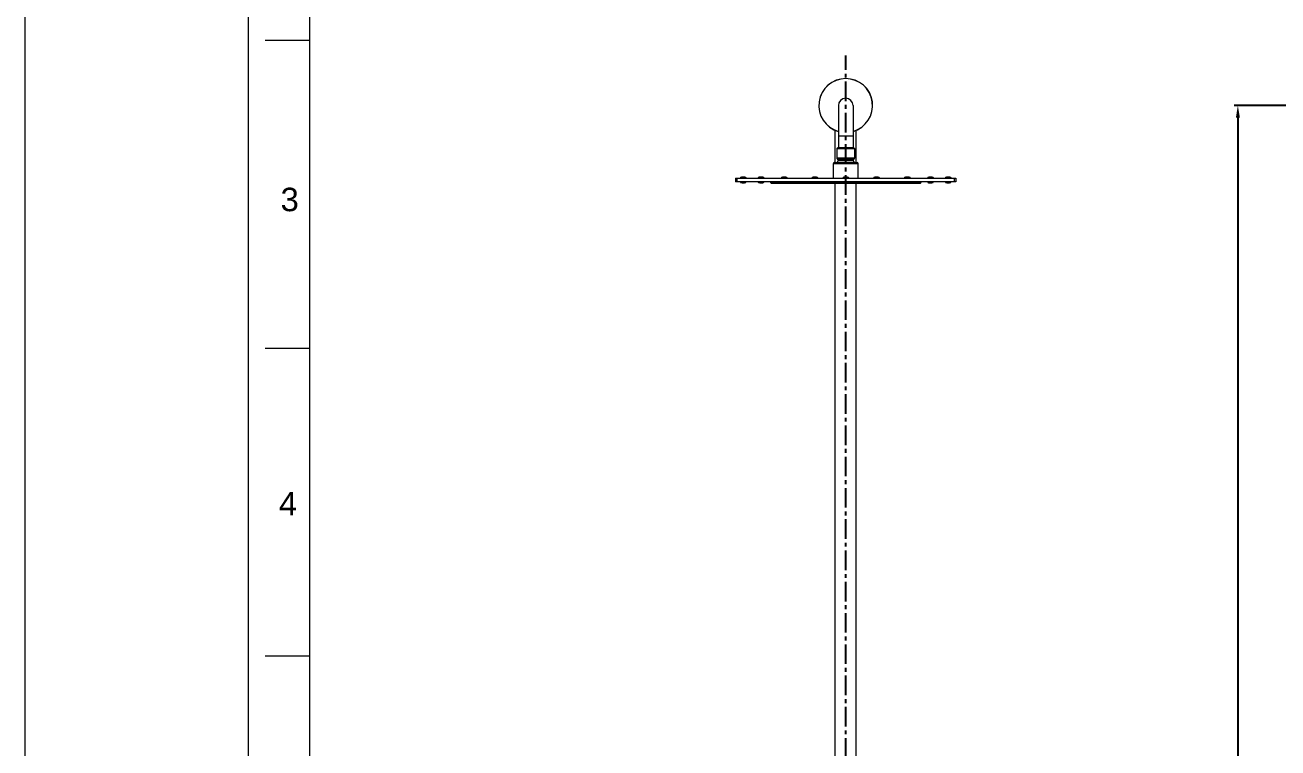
# Model space of a CAD drawing. Header units: millimetres. Extents: x 3895 to 4697, y -1269 to -217.
# Drawn here: x 3895.2 to 4302.3, y -747.6 to -512.7 of the extents above; entities that cross this region are included whole.
import ezdxf

# ---------------------------------------------------------------- set-up
doc = ezdxf.new("R2010")
doc.units = ezdxf.units.MM
doc.header["$LTSCALE"] = 0.1
doc.linetypes.add('CENTERX2', pattern=[101.6, 63.5, -12.7, 12.7, -12.7])
doc.layers.get('0').update_dxf_attribs({"lineweight": 15})
doc.layers.add('CENTER', color=1, linetype='CENTERX2')
doc.layers.add('DIM', color=3, linetype='Continuous', lineweight=13)
doc.styles.get("Standard").update_dxf_attribs({"font": 'arial.ttf'})
doc.dimstyles.new('ISO-25', dxfattribs={"dimtxt": 2.5, "dimasz": 2.5, "dimexe": 1.25, "dimexo": 0.625, "dimtad": 1, "dimlfac": 5, "dimtxsty": 'Standard', "dimcen": 2.5, "dimadec": 0, "dimazin": 0, "dimtfac": 1, "dimtmove": 0, "dimatfit": 3, "dimfxl": 1, "dimarcsym": 0})

# ---------------------------------------------------------------- blocks, each defined once
blk = doc.blocks.new('*D119')
at = {"layer": 'Defpoints', "color": 0, "transparency": 16777216}
for p in [(4354.07, -538.85), (4289.29, -1058.59), (4354.07, -1058.59)]:
    blk.add_point(p, dxfattribs=at)
at = {"layer": 'DIM', "color": 0, "lineweight": -2, "transparency": 16777216}
for p, q in [((4353.45, -538.85), (4288.04, -538.85)), ((4289.29, -542.85), (4289.29, -1054.59)), ((4353.45, -1058.59), (4288.04, -1058.59))]:
    blk.add_line(p, q, dxfattribs=at)
at = {"layer": 'DIM', "color": 0, "transparency": 16777216}
for points in [[(4288.63, -542.85), (4289.96, -542.85), (4289.29, -538.85)], [(4288.63, -1054.59), (4289.96, -1054.59), (4289.29, -1058.59)]]:
    blk.add_solid(points, dxfattribs=at)
at = {"layer": 'DIM', "color": 0, "transparency": 16777216, "insert": (4286.62, -798.72), "char_height": 4, "attachment_point": 5, "rotation": 90}
blk.add_mtext('2238', dxfattribs=at)

msp = doc.modelspace()

# ---------------------------------------------------------------- linework, layer by layer
at = {"color": 7, "linetype": 'Continuous'}
for p, q in [((3967.7754, -297.7567), (3967.7754, -1137.7564)), ((3987.7754, -517.7567), (3973.2394, -517.7567)), ((4159.4962, -538.8539), (4159.4962, -552.5935)), ((4164.2499, -538.8539), (4164.2499, -552.5935)), ((4158.4955, -557.403), (4158.4955, -546.9248)), ((4164.2499, -548.8617), (4159.4962, -548.8617)), ((4165.2507, -557.403), (4165.2507, -546.9248)), ((4159.0209, -552.8437), (4159.0209, -555.9193)), ((4159.0209, -552.8437), (4164.7253, -552.8437)), ((4164.4751, -552.5935), (4159.2711, -552.5935)), ((4164.7253, -552.8437), (4164.7253, -555.9193)), ((4157.87, -562.4069), (4157.87, -557.6532)), ((4157.87, -557.6532), (4165.8762, -557.6532)), ((4158.1202, -557.403), (4165.626, -557.403)), ((4164.7253, -555.9193), (4159.0209, -555.9193)), ((4159.4216, -556.4838), (4159.092, -556.094)), ((4159.092, -556.094), (4164.6541, -556.094)), ((4159.4216, -556.4838), (4164.3246, -556.4838)), ((4164.3199, -556.8011), (4159.4263, -556.8011)), ((4164.6541, -556.094), (4164.3246, -556.4838)), ((4165.8762, -562.4069), (4165.8762, -557.6532)), ((4126.0952, -562.4069), (4126.0952, -563.6578)), ((4126.0952, -562.4069), (4197.6509, -562.4069)), ((4197.6509, -563.6578), (4126.0952, -563.6578)), ((4126.5956, -563.6578), (4126.5956, -562.4069)), ((4127.7215, -562.26), (4127.7215, -562.4056)), ((4127.7215, -562.26), (4129.4729, -562.26)), ((4127.7215, -563.6578), (4127.7215, -563.8021)), ((4129.4729, -563.8021), (4127.7215, -563.8021)), ((4127.7741, -562.1884), (4128.034, -562.1424)), ((4127.7741, -562.1884), (4129.4203, -562.1884)), ((4129.4203, -563.8737), (4127.7741, -563.8737)), ((4128.034, -562.1424), (4128.0351, -562.1435)), ((4128.4971, -562.1048), (4128.4971, -562.1431)), ((4128.6973, -562.1431), (4128.6973, -562.1048)), ((4129.1545, -562.1428), (4129.1556, -562.1417)), ((4129.1555, -562.1417), (4129.4203, -562.1884)), ((4129.4729, -562.26), (4129.4729, -562.4056)), ((4129.4729, -563.6578), (4129.4729, -563.8021)), ((4133.476, -562.26), (4133.476, -562.4056)), ((4133.476, -562.26), (4135.2274, -562.26)), ((4133.476, -563.6578), (4133.476, -563.8021)), ((4135.2274, -563.8021), (4133.476, -563.8021)), ((4133.5285, -562.1884), (4133.7885, -562.1424)), ((4133.5285, -562.1884), (4135.1748, -562.1884)), ((4135.1748, -563.8737), (4133.5285, -563.8737)), ((4133.7885, -562.1424), (4133.7896, -562.1435)), ((4134.2516, -562.1048), (4134.2516, -562.1431)), ((4134.8521, -564.0331), (4134.3517, -564.0331)), ((4134.4517, -562.1431), (4134.4517, -562.1048)), ((4134.909, -562.1428), (4134.9101, -562.1417)), ((4134.91, -562.1417), (4135.1748, -562.1884)), ((4135.2274, -562.26), (4135.2274, -562.4056)), ((4135.2274, -563.6578), (4135.2274, -563.8021)), ((4137.4791, -563.6578), (4137.4791, -563.908)), ((4141.2301, -563.908), (4137.4791, -563.908)), ((4137.6042, -564.0331), (4186.142, -564.0331)), ((4137.8544, -564.0331), (4137.8544, -563.6578)), ((4140.9818, -562.26), (4140.9818, -562.4056)), ((4140.9818, -562.26), (4142.7332, -562.26)), ((4140.9818, -563.6578), (4140.9818, -563.8021)), ((4142.7332, -563.8021), (4140.9818, -563.8021)), ((4141.0344, -562.1884), (4141.2943, -562.1424)), ((4141.0344, -562.1884), (4142.6807, -562.1884)), ((4142.6807, -563.8737), (4141.0344, -563.8737)), ((4141.2943, -562.1424), (4141.2955, -562.1435)), ((4141.7574, -562.1048), (4141.7574, -562.1431)), ((4141.9576, -562.1431), (4141.9576, -562.1048)), ((4142.4148, -562.1428), (4142.416, -562.1417)), ((4142.4158, -562.1417), (4142.6807, -562.1884)), ((4151.2379, -563.908), (4142.4849, -563.908)), ((4142.7332, -562.26), (4142.7332, -562.4056)), ((4142.7332, -563.6578), (4142.7332, -563.8021)), ((4146.8614, -563.6578), (4146.8614, -564.0331)), ((4147.2367, -563.6578), (4147.2367, -563.908)), ((4150.4892, -563.6578), (4150.4892, -563.908)), ((4150.8645, -564.0331), (4150.8645, -563.6578)), ((4150.9896, -562.26), (4150.9896, -562.4056)), ((4150.9896, -562.26), (4152.741, -562.26)), ((4150.9896, -563.6578), (4150.9896, -563.8021)), ((4152.741, -563.8021), (4150.9896, -563.8021)), ((4151.0422, -562.1884), (4151.3021, -562.1424)), ((4151.0422, -562.1884), (4152.6884, -562.1884)), ((4152.6884, -563.8737), (4151.0422, -563.8737)), ((4151.3021, -562.1424), (4151.3032, -562.1435)), ((4151.7652, -562.1048), (4151.7652, -562.1431)), ((4151.9654, -562.1431), (4151.9654, -562.1048)), ((4152.4226, -562.1428), (4152.4238, -562.1417)), ((4152.4236, -562.1417), (4152.6884, -562.1884)), ((4161.2457, -563.908), (4152.4927, -563.908)), ((4152.741, -562.26), (4152.741, -562.4056)), ((4152.741, -563.6578), (4152.741, -563.8021)), ((4158.4955, -812.482), (4158.4955, -564.0331)), ((4159.8715, -563.6578), (4159.8715, -564.0331)), ((4160.2468, -563.6578), (4160.2468, -563.908)), ((4160.9974, -562.26), (4160.9974, -562.4056)), ((4160.9974, -562.26), (4162.7488, -562.26)), ((4160.9974, -563.6578), (4160.9974, -563.8021)), ((4162.7488, -563.8021), (4160.9974, -563.8021)), ((4161.0499, -562.1884), (4161.3099, -562.1424)), ((4161.0499, -562.1884), (4162.6962, -562.1884)), ((4162.6962, -563.8737), (4161.0499, -563.8737)), ((4161.3099, -562.1424), (4161.311, -562.1435)), ((4161.773, -562.1048), (4161.773, -562.1431)), ((4161.9732, -562.1431), (4161.9732, -562.1048)), ((4162.4304, -562.1428), (4162.4315, -562.1417)), ((4162.4314, -562.1417), (4162.6962, -562.1884)), ((4171.2534, -563.908), (4162.5005, -563.908)), ((4162.7488, -562.26), (4162.7488, -562.4056)), ((4162.7488, -563.6578), (4162.7488, -563.8021)), ((4163.4994, -563.6578), (4163.4994, -563.908)), ((4163.8746, -564.0331), (4163.8746, -563.6578)), ((4165.2507, -812.482), (4165.2507, -564.0331)), ((4171.0052, -562.26), (4171.0052, -562.4056)), ((4171.0052, -562.26), (4172.7566, -562.26)), ((4171.0052, -563.6578), (4171.0052, -563.8021)), ((4172.7566, -563.8021), (4171.0052, -563.8021)), ((4171.0577, -562.1884), (4171.3177, -562.1424)), ((4171.0577, -562.1884), (4172.704, -562.1884)), ((4172.704, -563.8737), (4171.0577, -563.8737)), ((4171.3177, -562.1424), (4171.3188, -562.1435)), ((4171.7808, -562.1048), (4171.7808, -562.1431)), ((4171.981, -562.1431), (4171.981, -562.1048)), ((4172.4382, -562.1428), (4172.4393, -562.1417)), ((4172.4392, -562.1417), (4172.704, -562.1884)), ((4181.2612, -563.908), (4172.5083, -563.908)), ((4172.7566, -562.26), (4172.7566, -562.4056)), ((4172.7566, -563.6578), (4172.7566, -563.8021)), ((4172.8817, -563.6578), (4172.8817, -564.0331)), ((4173.257, -563.6578), (4173.257, -563.908)), ((4176.5095, -563.6578), (4176.5095, -563.908)), ((4176.8848, -564.0331), (4176.8848, -563.6578)), ((4181.013, -562.26), (4181.013, -562.4056)), ((4181.013, -562.26), (4182.7643, -562.26)), ((4181.013, -563.6578), (4181.013, -563.8021)), ((4182.7643, -563.8021), (4181.013, -563.8021)), ((4181.0655, -562.1884), (4181.3255, -562.1424)), ((4181.0655, -562.1884), (4182.7118, -562.1884)), ((4182.7118, -563.8737), (4181.0655, -563.8737)), ((4181.3255, -562.1424), (4181.3266, -562.1435)), ((4181.7886, -562.1048), (4181.7886, -562.1431)), ((4181.9887, -562.1431), (4181.9887, -562.1048)), ((4182.446, -562.1428), (4182.4471, -562.1417)), ((4182.447, -562.1417), (4182.7118, -562.1884)), ((4186.2671, -563.908), (4182.5161, -563.908)), ((4182.7643, -562.26), (4182.7643, -562.4056)), ((4182.7643, -563.6578), (4182.7643, -563.8021)), ((4185.8918, -563.6578), (4185.8918, -564.0331)), ((4186.2671, -563.6578), (4186.2671, -563.908)), ((4188.5188, -562.26), (4188.5188, -562.4056)), ((4188.5188, -562.26), (4190.2702, -562.26)), ((4188.5188, -563.6578), (4188.5188, -563.8021)), ((4190.2702, -563.8021), (4188.5188, -563.8021)), ((4188.5714, -562.1884), (4188.8313, -562.1424)), ((4188.5714, -562.1884), (4190.2176, -562.1884)), ((4190.2176, -563.8737), (4188.5714, -563.8737)), ((4188.8313, -562.1424), (4188.8325, -562.1435)), ((4189.3945, -564.0331), (4188.8941, -564.0331)), ((4189.2944, -562.1048), (4189.2944, -562.1431)), ((4189.4946, -562.1431), (4189.4946, -562.1048)), ((4189.9518, -562.1428), (4189.953, -562.1417)), ((4189.9528, -562.1417), (4190.2176, -562.1884)), ((4190.2702, -562.26), (4190.2702, -562.4056)), ((4190.2702, -563.6578), (4190.2702, -563.8021)), ((4194.2733, -562.26), (4194.2733, -562.4056)), ((4194.2733, -562.26), (4196.0247, -562.26)), ((4194.2733, -563.6578), (4194.2733, -563.8021)), ((4196.0247, -563.8021), (4194.2733, -563.8021)), ((4194.3258, -562.1884), (4194.5858, -562.1424)), ((4194.3258, -562.1884), (4195.9721, -562.1884)), ((4195.9721, -563.8737), (4194.3258, -563.8737)), ((4194.5858, -562.1424), (4194.5869, -562.1435)), ((4195.0489, -562.1048), (4195.0489, -562.1431)), ((4195.2491, -562.1431), (4195.2491, -562.1048)), ((4195.7063, -562.1428), (4195.7074, -562.1417)), ((4195.7073, -562.1417), (4195.9721, -562.1884)), ((4196.0247, -562.26), (4196.0247, -562.4056)), ((4196.0247, -563.6578), (4196.0247, -563.8021)), ((4197.1505, -562.4069), (4197.1505, -563.6578)), ((4197.6509, -562.4069), (4197.6509, -563.6578)), ((3987.7754, -617.7567), (3973.2394, -617.7567)), ((3987.7754, -717.7567), (3973.2394, -717.7567))]:
    msp.add_line(p, q, dxfattribs=at)
at = {"linetype": 'Continuous'}
msp.add_line((3987.7754, -1117.7564), (3987.7754, -317.7567), dxfattribs=at)
at = {"color": 7, "linetype": 'Continuous'}
for centre, radius, start, end in [((4161.8731, -538.8539), 8.7568, 285.75079, 254.24921), ((4161.8731, -538.8539), 8.7249, 285.809366, 254.190634), ((4161.8731, -538.8539), 2.3768, 0, 180), ((4159.2711, -552.8437), 0.2502, 90, 180), ((4164.4751, -552.8437), 0.2502, 0, 90), ((4158.1202, -557.6532), 0.2502, 90, 180), ((4159.2711, -555.9193), 0.2502, 180, 224.311952), ((4161.8731, -558.749), 3.1274, 141.476087, 154.500994), ((4159.2306, -556.6453), 0.2502, 321.477137, 40.220728), ((4164.5156, -556.6453), 0.2502, 139.779272, 218.522863), ((4161.8731, -558.749), 3.1274, 25.499006, 38.523913), ((4164.4751, -555.9193), 0.2502, 315.688048, 0), ((4165.626, -557.6532), 0.2502, 0, 90), ((4127.7966, -562.26), 0.0751, 107.45854, 180), ((4127.7966, -563.8021), 0.0751, 180, 252.54146), ((4128.5972, -559.98), 3.9798, 258.063325, 281.936675), ((4128.5972, -566.0821), 3.9785, 91.441398, 98.121442), ((4128.5972, -566.6424), 4.5003, 88.725757, 91.274243), ((4128.5972, -566.0821), 3.9785, 81.947176, 88.558602), ((4129.3978, -562.26), 0.0751, 0, 72.54146), ((4129.3978, -563.8021), 0.0751, 287.45854, 0), ((4133.551, -562.26), 0.0751, 107.45854, 180), ((4133.551, -563.8021), 0.0751, 180, 252.54146), ((4134.3517, -559.98), 3.9798, 258.063325, 281.936675), ((4134.3517, -566.0821), 3.9785, 91.441398, 98.121442), ((4134.3517, -563.908), 0.1251, 202.645769, 270), ((4134.3517, -566.6424), 4.5003, 88.725757, 91.274243), ((4134.3517, -566.0821), 3.9785, 81.947176, 88.558602), ((4134.8521, -563.908), 0.1251, 270, 360), ((4135.1523, -562.26), 0.0751, 0, 72.54146), ((4135.1523, -563.8021), 0.0751, 287.45854, 0), ((4137.6042, -563.908), 0.1251, 180, 270), ((4141.0569, -562.26), 0.0751, 107.45854, 180), ((4141.0569, -563.8021), 0.0751, 180, 252.54146), ((4141.8575, -559.98), 3.9798, 258.063325, 281.936675), ((4141.8575, -566.0821), 3.9785, 91.441398, 98.121442), ((4141.8575, -566.6424), 4.5003, 88.725757, 91.274243), ((4141.8575, -566.0821), 3.9785, 81.947176, 88.558602), ((4142.6581, -562.26), 0.0751, 0, 72.54146), ((4142.6581, -563.8021), 0.0751, 287.45854, 0), ((4147.1116, -563.908), 0.1251, 270, 0), ((4150.6143, -563.908), 0.1251, 180, 270), ((4151.0647, -562.26), 0.0751, 107.45854, 180), ((4151.0647, -563.8021), 0.0751, 180, 252.54146), ((4151.8653, -559.98), 3.9798, 258.063325, 281.936675), ((4151.8653, -566.0821), 3.9785, 91.441398, 98.121442), ((4151.8653, -566.6424), 4.5003, 88.725757, 91.274243), ((4151.8653, -566.0821), 3.9785, 81.947176, 88.558602), ((4152.6659, -562.26), 0.0751, 0, 72.54146), ((4152.6659, -563.8021), 0.0751, 287.45854, 0), ((4160.1217, -563.908), 0.1251, 270, 0), ((4161.0725, -562.26), 0.0751, 107.45854, 180), ((4161.0725, -563.8021), 0.0751, 180, 252.54146), ((4161.8731, -559.98), 3.9798, 258.063325, 281.936675), ((4161.8731, -566.0821), 3.9785, 91.441398, 98.121442), ((4161.8731, -566.6424), 4.5003, 88.725757, 91.274243), ((4161.8731, -566.0821), 3.9785, 81.947176, 88.558602), ((4162.6737, -562.26), 0.0751, 0, 72.54146), ((4162.6737, -563.8021), 0.0751, 287.45854, 0), ((4163.6245, -563.908), 0.1251, 180, 270), ((4171.0803, -562.26), 0.0751, 107.45854, 180), ((4171.0803, -563.8021), 0.0751, 180, 252.54146), ((4171.8809, -559.98), 3.9798, 258.063325, 281.936675), ((4171.8809, -566.0821), 3.9785, 91.441398, 98.121442), ((4171.8809, -566.6424), 4.5003, 88.725757, 91.274243), ((4171.8809, -566.0821), 3.9785, 81.947176, 88.558602), ((4172.6815, -562.26), 0.0751, 0, 72.54146), ((4172.6815, -563.8021), 0.0751, 287.45854, 0), ((4173.1319, -563.908), 0.1251, 270, 0), ((4176.6346, -563.908), 0.1251, 180, 270), ((4181.088, -562.26), 0.0751, 107.45854, 180), ((4181.088, -563.8021), 0.0751, 180, 252.54146), ((4181.8887, -559.98), 3.9798, 258.063325, 281.936675), ((4181.8887, -566.0821), 3.9785, 91.441398, 98.121442), ((4181.8887, -566.6424), 4.5003, 88.725757, 91.274243), ((4181.8887, -566.0821), 3.9785, 81.947176, 88.558602), ((4182.6893, -562.26), 0.0751, 0, 72.54146), ((4182.6893, -563.8021), 0.0751, 287.45854, 0), ((4186.142, -563.908), 0.1251, 270, 0), ((4188.5939, -562.26), 0.0751, 107.45854, 180), ((4188.5939, -563.8021), 0.0751, 180, 252.54146), ((4189.3945, -559.98), 3.9798, 258.063325, 281.936675), ((4188.8941, -563.908), 0.1251, 180, 270), ((4189.3945, -566.0821), 3.9785, 91.441398, 98.121442), ((4189.3945, -566.6424), 4.5003, 88.725757, 91.274243), ((4189.3945, -563.908), 0.1251, 270, 337.354231), ((4189.3945, -566.0821), 3.9785, 81.947176, 88.558602), ((4190.1951, -562.26), 0.0751, 0, 72.54146), ((4190.1951, -563.8021), 0.0751, 287.45854, 0), ((4194.3484, -562.26), 0.0751, 107.45854, 180), ((4194.3484, -563.8021), 0.0751, 180, 252.54146), ((4195.149, -559.98), 3.9798, 258.063325, 281.936675), ((4195.149, -566.0821), 3.9785, 91.441398, 98.121442), ((4195.149, -566.6424), 4.5003, 88.725757, 91.274243), ((4195.149, -566.0821), 3.9785, 81.947176, 88.558602), ((4195.9496, -562.26), 0.0751, 0, 72.54146), ((4195.9496, -563.8021), 0.0751, 287.45854, 0)]:
    msp.add_arc(centre, radius, start, end, dxfattribs=at)
at = {"layer": 'CENTER'}
msp.add_line((4161.8731, -821.8875), (4161.8731, -522.5794), dxfattribs=at)
at = {"layer": 'DIM'}
msp.add_lwpolyline([(3895.2451, -217.07), (4697.0603, -217.07), (4697.0603, -1268.5031), (3895.2451, -1268.5031)], close=True, dxfattribs=at)

# ---------------------------------------------------------------- texts
at = {"char_height": 7.6238, "attachment_point": 5}
for s, insert in [('3', (3981.2318, -569.4385)), ('4', (3980.6573, -668.2482))]:
    msp.add_mtext_dynamic_manual_height_columns(s, width=50, gutter_width=12.5, heights=[0], dxfattribs=dict(at, insert=insert))

# ---------------------------------------------------------------- dimensions: what is measured, and where the dimension line sits
at = {"layer": 'DIM'}
dim = msp.add_linear_dim(base=(4289.2918, -1058.5925), p1=(4354.07, -538.8539), p2=(4354.07, -1058.5925), angle=90, text='2238', dimstyle='ISO-25', override={"dimtxt": 4, "dimasz": 4, "dimlfac": 4, "dimfxl": 1.25}, dxfattribs=at)
dim.commit()
dim.dimension.update_dxf_attribs({"geometry": '*D119', "text_midpoint": (4286.6232, -798.7232)})

doc.saveas('drawing.dxf')
